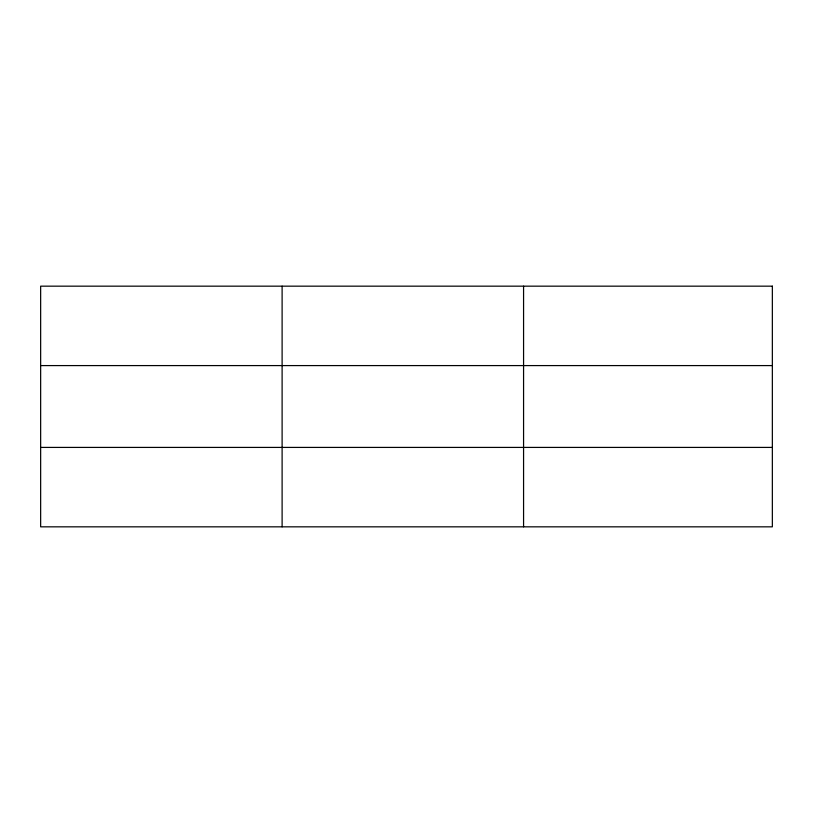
<?xml version="1.0" encoding="UTF-8"?>
<svg xmlns="http://www.w3.org/2000/svg" width="813" height="813" viewBox="0 0 813 813"><rect width="100%" height="100%" fill="white"/><g stroke="black" fill="none" stroke-linecap="round" stroke-linejoin="round"><path stroke-width="1.22" d="M282.111 286.166L282.111 526.834M523.572 286.166L523.572 526.834M40.65 365.586L772.35 365.586M40.65 447.414L772.35 447.414M772.35 286.166L772.35 526.834L40.65 526.834L40.65 286.166L772.35 286.166"/></g></svg>
